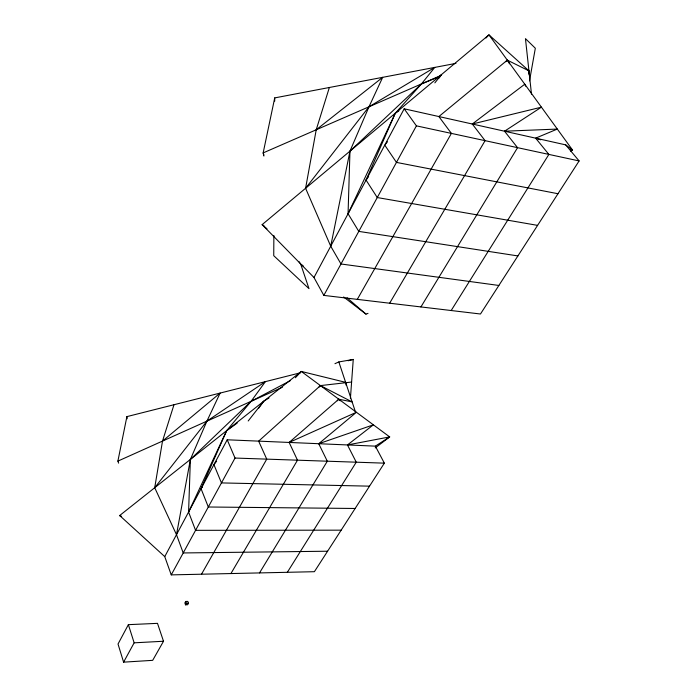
<?xml version="1.0" encoding="UTF-8"?>
<svg xmlns="http://www.w3.org/2000/svg" width="697" height="697" viewBox="0 0 697 697"><rect width="100%" height="100%" fill="white"/><g stroke="black" fill="none" stroke-linecap="round" stroke-linejoin="round"><path stroke-width="1.05" d="M273.869 235.438L273.738 255.686L308.989 288.654L300.677 264.024L298.804 261.427M274.705 101.143L274.723 97.902L455.96 63.366M517.897 255.93L358.789 231.387L348.064 213.752L349.964 151.144L368.974 106.798L382.688 77.332L316.22 129.79L305.591 188.268L330.718 246.198L340.99 263.98L498.86 285.456M341.164 530.164L195.569 530.33L188.582 512.042L190.386 459.428L206.904 421.154L220.139 393.064L162.506 441.088L154.717 487.726L176.489 534.669L183.215 552.948L327.59 551.222M350.399 398.623L353.257 359.443L338.838 361.935L334.952 363.686M528.692 72.976L528.953 70.867L488.963 34.85L262.142 224.626L313.981 277.502L323.835 295.397L480.468 314.007L579.111 160.937L565.668 144.863L404.182 108.802L313.981 277.502M529.502 80.896L535.331 48.241L525.451 38.623L531.489 94.156M176.489 534.669L190.386 459.428L251.094 401.324L265.391 381.642L206.904 421.154L154.717 487.726M118.629 463.148L117.889 461.109L126.889 416.623L300.468 372.782M330.718 246.198L349.964 151.144L421.432 83.945L434.762 67.409L368.974 106.798L305.591 188.268M274.723 97.902L263.161 152.904L263.91 156.05M316.22 129.79L329.359 87.491M162.506 441.088L173.989 404.73M537.587 225.375L377.26 197.547L366.064 180.079L395.295 113.219L421.432 83.945L439.485 76.565M355.139 508.479L208.307 506.998L201.058 488.702L226.691 430.624L251.094 401.324L290.518 380.562M188.582 512.042L226.691 430.624L237.207 423.079M348.064 213.752L395.295 113.219L398.893 110.823M128.37 624.66L118.02 644.028L123.596 662.15L152.687 660.338L163.507 641.249L157.496 623.353L128.37 624.66L134.146 642.826L123.596 662.15M164.753 556.615L227.213 439.79L375.352 446.141L389.684 436.914L301.296 371.431L119.675 515.527L164.753 556.615L171.244 574.886L314.391 571.697L384.352 463.156L375.352 446.141M171.244 574.886L235.028 458.051L227.213 439.79M323.835 295.397L416.405 125.852L404.182 108.802M185.69 601.467L184.862 602.931L185.541 604.822L187.641 604.743L188.478 603.28L187.798 601.398L185.69 601.467L186.369 603.358L185.541 604.822M201.511 574.206L266.742 459.131L258.657 441.14L320.42 385.598L351.61 382.043M357.308 299.37L451.386 133.397L438.866 116.547L507.311 60.142L528.953 70.867L529.084 74.893M230.934 573.553L297.488 460.186L289.15 442.447L338.777 399.198L352.133 401.916L320.42 385.598L318.93 387.183M389.649 303.212L485.086 140.663L472.287 124.014L524.78 84.215L525.616 86.149M259.528 572.917L327.311 461.205L318.738 443.719L356.42 412.267L289.15 442.447M420.918 306.933L517.557 147.668L504.523 131.21L541.43 107.164L472.287 124.014M287.338 572.298L356.254 462.189L347.463 444.947L373.374 424.83L318.738 443.719M451.177 310.522L548.879 154.42L535.627 138.154L557.321 129.067L504.523 131.21M366.064 180.079L368.591 176.559M439.101 77.977L441.619 74.457L434.85 82.873M201.058 488.702L202.322 486.942M258.596 408.355L263.649 401.289L269.042 397.917M216.619 461.214L213.927 464.638L221.454 482.916L369.523 486.157M248.202 420.979L263.649 401.289M385.432 144.279L387.471 141.752M295.371 377.748L301.296 371.431L345.625 382.339L346.252 385.406M337.287 400.784L338.777 399.198L340.232 400.792M485.983 38.004L488.963 34.85L572.49 149.977L570.808 151.319M505.804 61.711L507.311 60.142M375.247 447.918L389.684 436.914L347.463 444.947M117.889 461.109L282.363 387.288M441.114 75.372L263.161 152.904L263.858 154.961M343.638 296.983L365.977 314.12L368.016 313.362M348.082 360.75L353.257 359.443M134.146 642.826L163.507 641.249M186.369 603.358L188.478 603.28M235.028 458.051L384.352 463.156M557.983 193.731L396.454 162.401L384.761 145.124M416.405 125.852L579.111 160.937M536.655 138.485L540.75 139.801M570.442 149.324L572.49 149.977L565.668 144.863M121.574 516.46L119.675 515.527L121.574 516.555M263.928 225.819L262.142 224.626L267.003 228.816M301.531 264.677L303.247 266.001M347.019 297.785L365.977 314.12M507.869 61.066L509.533 63.819M338.838 361.935L355.418 411.822M126.889 416.623L127.15 418.775"/></g></svg>
